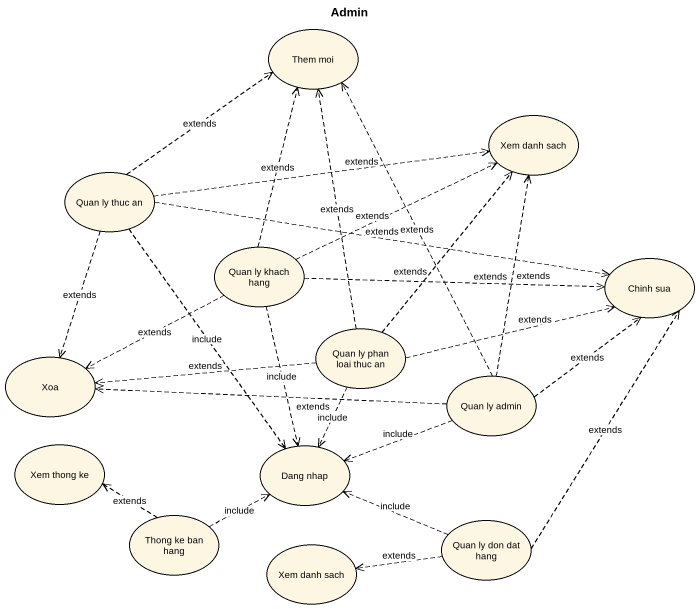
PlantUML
@startuml
title Admin
usecase "Them moi" as Them_moi
usecase "Xem danh sach" as Xem_danh_sach
usecase "Quan ly thuc an" as Quan_ly_thuc_an
usecase "Quan ly khach hang" as Quan_ly_khach_hang
usecase "Chinh sua" as Chinh_sua
usecase "Quan ly phan loai thuc an" as Quan_ly_phan_loai_thuc_an
usecase Xoa
usecase "Quan ly admin" as Quan_ly_admin
usecase "Xem thong ke" as Xem_thong_ke
usecase "Dang nhap" as Dang_nhap
usecase "Thong ke ban hang" as Thong_ke_ban_hang
usecase "Quan ly don dat hang" as Quan_ly_don_dat_hang
usecase "Xem danh sach" as Xem_danh_sach_2
Quan_ly_thuc_an .up.> Them_moi : extends
Quan_ly_thuc_an .right.> Xem_danh_sach : extends
Quan_ly_thuc_an .right.> Chinh_sua : extends
Quan_ly_thuc_an ..> Xoa : extends
Quan_ly_thuc_an ..> Dang_nhap : include
Quan_ly_khach_hang .up.> Them_moi : extends
Quan_ly_khach_hang .right.> Xem_danh_sach : extends
Quan_ly_khach_hang .right.> Chinh_sua : extends
Quan_ly_khach_hang .left.> Xoa : extends
Quan_ly_khach_hang ..> Dang_nhap : include
Quan_ly_phan_loai_thuc_an .up.> Them_moi : extends
Quan_ly_phan_loai_thuc_an .up.> Xem_danh_sach : extends
Quan_ly_phan_loai_thuc_an .right.> Chinh_sua : extends
Quan_ly_phan_loai_thuc_an .left.> Xoa : extends
Quan_ly_phan_loai_thuc_an ..> Dang_nhap : include
Quan_ly_admin .up.> Them_moi : extends
Quan_ly_admin .up.> Xem_danh_sach : extends
Quan_ly_admin .up.> Chinh_sua : extends
Quan_ly_admin .left.> Xoa : extends
Quan_ly_admin .left.> Dang_nhap : include
Thong_ke_ban_hang .up.> Xem_thong_ke : extends
Thong_ke_ban_hang .right.> Dang_nhap : include
Quan_ly_don_dat_hang .up.> Chinh_sua : extends
Quan_ly_don_dat_hang .left.> Dang_nhap : include
Quan_ly_don_dat_hang .left.> Xem_danh_sach_2 : extends
@enduml
